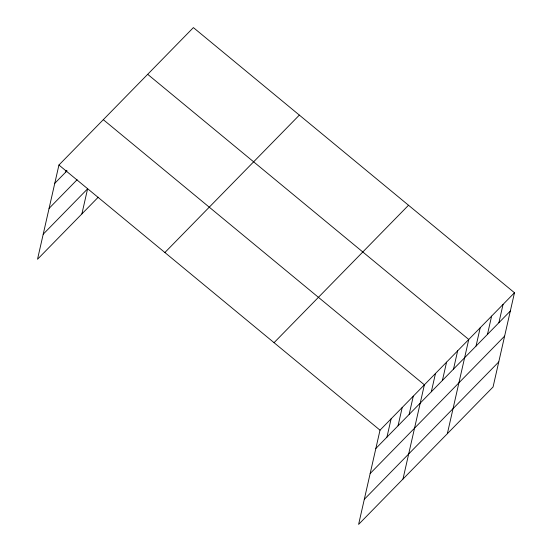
<?xml version="1.0" encoding="UTF-8"?>
<svg xmlns="http://www.w3.org/2000/svg" width="552" height="552" viewBox="0 0 552 552"><rect width="100%" height="100%" fill="white"/><g stroke="black" fill="none" stroke-linecap="round" stroke-linejoin="round"><path stroke-width="0.83" d="M514.478 292.746L380.011 430.174L358.607 524.4L493.067 386.973L514.478 292.746L193.393 27.6L58.933 165.027L37.522 259.254L98.242 197.195M65.867 171.976L66.247 170.313M81.896 213.9L87.589 188.839L43.215 234.193M386.952 437.122L391.106 418.837M398.047 425.785L402.201 407.5M409.135 414.442L413.289 396.157M402.981 479.046L424.384 384.82L103.307 119.674M431.326 391.768L435.48 373.483M442.421 380.431L446.575 362.147M453.509 369.095L457.663 350.81M447.355 433.699L468.758 339.473L147.681 74.327M476.038 346.076L480.192 327.791M487.464 334.395L491.618 316.11M498.898 322.713L503.051 304.428M54.779 183.312L67.04 170.782M49.08 208.373L77.107 179.731M164.889 252.526L299.356 115.099M274.054 342.675L408.521 205.247M375.857 448.459L510.324 311.031M370.164 473.519L504.631 336.092M364.299 499.339L498.766 361.912M58.933 165.027L380.011 430.174"/></g></svg>
